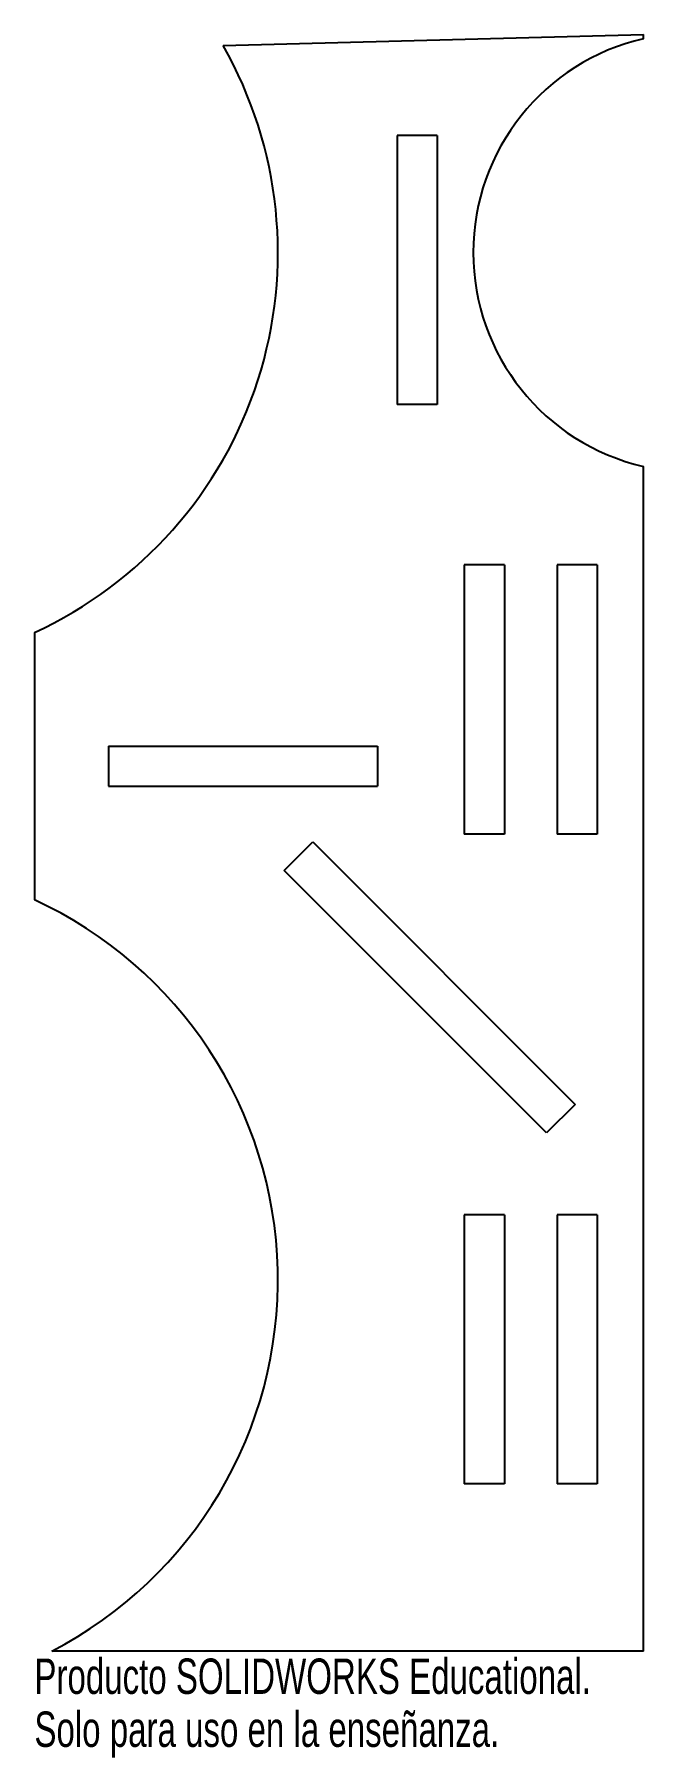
# Model space of a CAD drawing. Header units: inches. Extents: x 4.5 to 7.78, y 15.73 to 25.01.
import ezdxf

# ---------------------------------------------------------------- set-up
doc = ezdxf.new("R2010")
doc.units = ezdxf.units.IN
doc.header["$MEASUREMENT"] = 0
doc.styles.add('SLDTEXTSTYLE0', font='TXT', dxfattribs={"width": 0.7})

msp = doc.modelspace()

# ---------------------------------------------------------------- linework, layer by layer
at = {"color": 7, "linetype": 'Continuous', "lineweight": 25}
for p, q in [((5.517, 24.9481), (7.7835, 25.0081)), ((7.7835, 24.985), (7.7835, 25.0081)), ((6.455, 24.4645), (6.455, 23.0145)), ((6.6716, 24.4645), (6.455, 24.4645)), ((6.6716, 24.4645), (6.6716, 23.0145)), ((6.6716, 23.0145), (6.455, 23.0145)), ((7.7835, 16.302), (7.7835, 22.6821)), ((7.0335, 22.152), (6.8169, 22.152)), ((6.8169, 22.152), (6.8169, 20.702)), ((7.0335, 22.152), (7.0335, 20.702)), ((7.5335, 22.152), (7.3169, 22.152)), ((7.3169, 22.152), (7.3169, 20.702)), ((7.5335, 22.152), (7.5335, 20.702)), ((4.5, 21.7882), (4.5, 20.3474)), ((4.9, 21.1761), (4.9, 20.9595)), ((4.9, 21.1761), (6.35, 21.1761)), ((6.35, 21.1761), (6.35, 20.9595)), ((4.9, 20.9595), (6.35, 20.9595)), ((7.0335, 20.702), (6.8169, 20.702)), ((7.5335, 20.702), (7.3169, 20.702)), ((5.8469, 20.5064), (6, 20.6595)), ((6, 20.6595), (7.4142, 19.2453)), ((7.2611, 19.0922), (5.8469, 20.5064)), ((7.4142, 19.2453), (7.2611, 19.0922)), ((7.0335, 18.652), (6.8169, 18.652)), ((6.8169, 18.652), (6.8169, 17.202)), ((7.0335, 18.652), (7.0335, 17.202)), ((7.5335, 18.652), (7.3169, 18.652)), ((7.3169, 18.652), (7.3169, 17.202)), ((7.5335, 18.652), (7.5335, 17.202)), ((7.0335, 17.202), (6.8169, 17.202)), ((7.5335, 17.202), (7.3169, 17.202)), ((7.7835, 16.302), (4.5933, 16.302))]:
    msp.add_line(p, q, dxfattribs=at)
for centre, radius, start, end in [((8.0466, 23.8335), 1.1811, 102.87047, 257.12953), ((3.5625, 23.8335), 2.25, 294.62432, 29.69428), ((3.5625, 18.302), 2.25, 297.26604, 65.37568)]:
    msp.add_arc(centre, radius, start, end, dxfattribs=at)

# ---------------------------------------------------------------- texts
at = {"color": 7, "linetype": 'Continuous', "char_height": 0.1903, "attachment_point": 1, "style": 'SLDTEXTSTYLE0'}
for s, insert in [('Producto SOLIDWORKS Educational.', (4.5, 16.2619)), ('Solo para uso en la enseñanza.', (4.5, 15.9765))]:
    msp.add_mtext(s, dxfattribs=dict(at, insert=insert))

doc.saveas('drawing.dxf')
